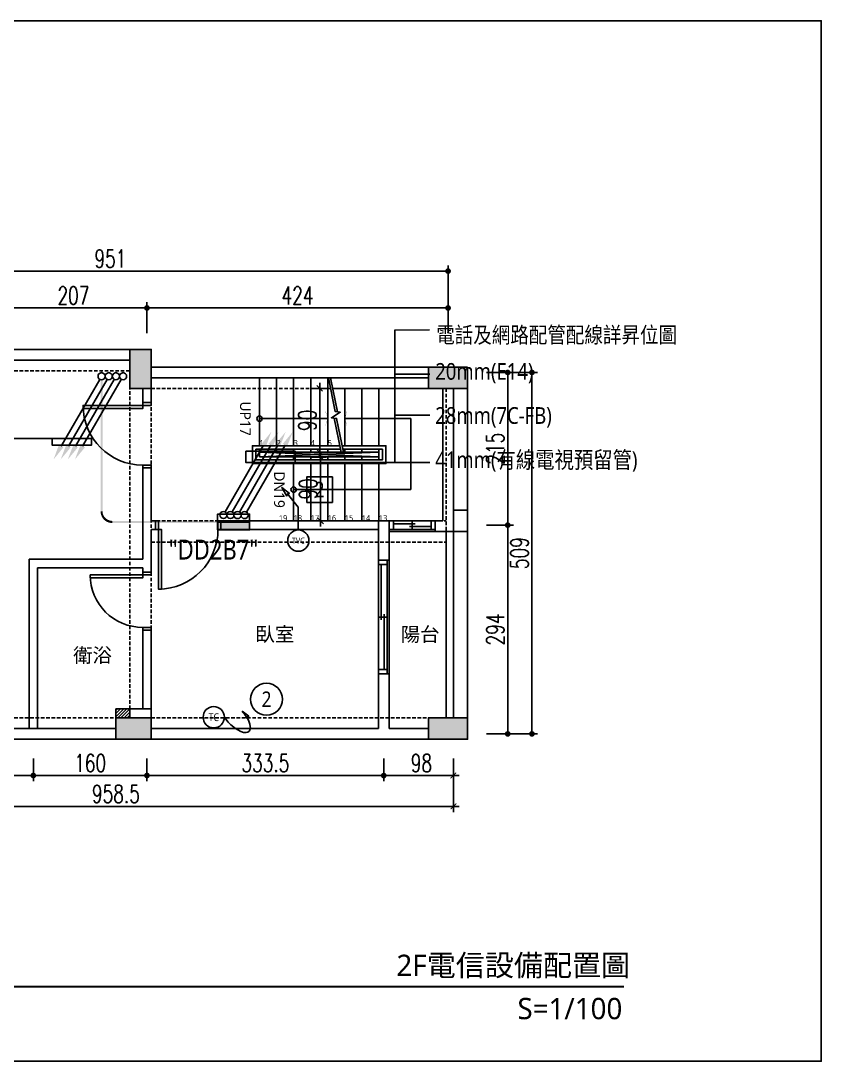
# Model space of a CAD drawing. Header units: inches. Extents: x 19 to 9919, y 324 to 1789.
# Drawn here: x 3592 to 4719, y 324 to 1789 of the extents above; entities that cross this region are included whole.
import ezdxf
from ezdxf.enums import TextEntityAlignment as Align

# ---------------------------------------------------------------- set-up
doc = ezdxf.new("R2010")
doc.units = ezdxf.units.IN
doc.header["$LTSCALE"] = 20
doc.header["$MEASUREMENT"] = 0
doc.linetypes.add('HIDDEN', pattern=[0.375, 0.25, -0.125])
doc.layers.add('0_梁', color=30, linetype='HIDDEN', plot=False)
for name, color, linetype in [('17_柱', 6, 'Continuous'), ('19_RC牆', 4, 'Continuous'), ('20_裝飾構造物', 2, 'Continuous'), ('21_輕隔間牆', 65, 'Continuous'), ('22_平台、陽台、露台、室內階梯', 3, 'Continuous'), ('23_花台、雨庇', 3, 'Continuous'), ('24_樑', 7, 'Continuous'), ('26_樓梯、扶手、車道', 3, 'Continuous'), ('31_門窗', 134, 'Continuous'), ('34_開口', 7, 'Continuous'), ('44_空間名稱', 1, 'Continuous'), ('46_文字', 1, 'Continuous'), ('50_其他尺寸', 7, 'Continuous'), ('56_wall 材料_HATCH', 251, 'Continuous'), ('80_截斷線', 7, 'Continuous'), ('DW_Frame', 2, 'Continuous'), ('T-有線電視', 2, 'Continuous'), ('T-註記', 6, 'Continuous'), ('T-配管-有線電視', 1, 'Continuous'), ('T-配管-電話網路', 3, 'Continuous'), ('T-電信', 4, 'Continuous'), ('T-電信箱', 4, 'Continuous')]:
    doc.layers.add(name, color=color, linetype=linetype)
doc.styles.add('CHT', font='msjh.ttc')
doc.styles.add('DimStyUse', font='romans.shx', dxfattribs={"width": 0.7})
doc.styles.add('TG_NOTE_TEXT', font='simplex.shx', dxfattribs={"width": 0.75, "bigfont": 'chineset.shx'})
doc.styles.add('WJJ', font='')
doc.styles.get('WJJ').set_extended_font_data('Yu Gothic UI Light')
doc.dimstyles.new('DOTM', dxfattribs={"dimtxt": 25, "dimasz": 8, "dimexe": 8, "dimexo": 0.625, "dimgap": 5, "dimtad": 1, "dimdsep": 46, "dimtxsty": 'DimStyUse', "dimblk": 'DOT', "dimcen": 10, "dimdle": 8, "dimazin": 3, "dimtfac": 1, "dimtix": 1, "dimtmove": 2, "dimatfit": 3, "dimfxl": 10, "dimtolj": 1})
doc.dimstyles.new('DOTSLASHM', dxfattribs={"dimtxt": 25, "dimasz": 8, "dimexe": 8, "dimexo": 0.625, "dimgap": 5, "dimtad": 1, "dimdsep": 46, "dimtxsty": 'DimStyUse', "dimblk1": 'DOT', "dimblk2": 'ARCHTICK', "dimsah": 1, "dimcen": 10, "dimdle": 8, "dimazin": 3, "dimtfac": 1, "dimtix": 1, "dimtmove": 2, "dimatfit": 3, "dimfxl": 10, "dimtolj": 1})
doc.dimstyles.new('SLASHM', dxfattribs={"dimtxt": 25, "dimasz": 12, "dimexe": 10, "dimexo": 0.625, "dimgap": 5, "dimtad": 1, "dimdec": 1, "dimdsep": 46, "dimtxsty": 'DimStyUse', "dimblk": 'SLASH', "dimcen": 10, "dimdle": 10, "dimadec": 1, "dimazin": 2, "dimtfac": 1, "dimtix": 1, "dimtmove": 2, "dimatfit": 2, "dimldrblk": 'SLASH', "dimfxl": 1, "dimtolj": 1})

# ---------------------------------------------------------------- blocks, each defined once
blk = doc.blocks.new('A$Cc6de7170')
at = {"layer": '56_wall 材料_HATCH'}
h = blk.add_hatch(color=256, dxfattribs=at)
h.dxf.hatch_style = 1
h.paths.add_polyline_path([(55, 549), (55, 519), (0, 519), (0, 549)])
h = blk.add_hatch(color=256, dxfattribs=at)
h.dxf.hatch_style = 1
h.paths.add_polyline_path([(540.5, 494), (510.5, 494), (510.5, 549), (540.5, 549)])
h = blk.add_hatch(color=256, dxfattribs=at)
h.dxf.hatch_style = 1
h.paths.add_polyline_path([(986, 524), (986, 494), (931, 494), (931, 524)])
h = blk.add_hatch(color=256, dxfattribs=at)
h.dxf.hatch_style = 1
h.paths.add_polyline_path([(55, 30), (55, 0), (0, 0), (0, 30)])
h = blk.add_hatch(color=256, dxfattribs=at)
h.dxf.hatch_style = 1
h.paths.add_polyline_path([(540.5, 30), (540.5, 0), (490.5, 0), (490.5, 30)])
h = blk.add_hatch(color=256, dxfattribs=at)
h.dxf.hatch_style = 1
h.paths.add_polyline_path([(986, 30), (986, 0), (931, 0), (931, 30)])
at = {"layer": '17_柱'}
for points in [[(55, 549), (55, 519), (0, 519), (0, 549)], [(540.5, 494), (510.5, 494), (510.5, 549), (540.5, 549)], [(986, 524), (986, 494), (931, 494), (931, 524)], [(55, 30), (55, 0), (0, 0), (0, 30)], [(540.5, 30), (540.5, 0), (490.5, 0), (490.5, 30)], [(986, 30), (986, 0), (931, 0), (931, 30)]]:
    blk.add_lwpolyline(points, close=True, dxfattribs=at)
blk = doc.blocks.new('*U12')
at = {"color": 0}
for p, q in [((-4, -12), (-4, 0)), ((88, -12), (88, 0))]:
    blk.add_line(p, q, dxfattribs=at)
blk.add_lwpolyline([(0, 0), (0, 84), (4.4, 84), (4.4, 0)], close=True, dxfattribs=at)
blk.add_arc((0, 0), 84, 0, 90, dxfattribs=at)
at = {"layer": 'DW_Frame'}
for points in [[(-4, -12), (0, -12), (0, 0), (-4, 0)], [(88, 0), (84, 0), (84, -12), (88, -12)]]:
    blk.add_lwpolyline(points, dxfattribs=at)
at = {"color": 0, "style": 'TG_NOTE_TEXT', "width": 0.5, "flags": 1}
for tag, height, p in [('WH', 20, (92.3, 5)), ('DESC', 10, (27, 5))]:
    blk.add_attdef(tag, text='', height=height, dxfattribs=at).set_placement(p, align=Align.BOTTOM_LEFT)
for tag, p in [('NO', (-5, 5)), ('TYPE', (27, 5))]:
    blk.add_attdef(tag, text='', height=10, dxfattribs=at).set_placement(p, align=Align.BOTTOM_RIGHT)
blk = doc.blocks.new('*U8')
at = {"color": 0}
for p, q in [((-4, -12), (-4, 0)), ((78, -12), (78, 0))]:
    blk.add_line(p, q, dxfattribs=at)
blk.add_lwpolyline([(0, 0), (0, 74), (4.4, 74), (4.4, 0)], close=True, dxfattribs=at)
blk.add_arc((0, 0), 74, 0, 90, dxfattribs=at)
at = {"layer": 'DW_Frame'}
for points in [[(-4, -12), (0, -12), (0, 0), (-4, 0)], [(78, 0), (74, 0), (74, -12), (78, -12)]]:
    blk.add_lwpolyline(points, dxfattribs=at)
at = {"color": 0, "style": 'TG_NOTE_TEXT', "width": 0.5, "flags": 1}
for tag, height, p in [('WH', 20, (82.3, 5)), ('DESC', 10, (22, 5))]:
    blk.add_attdef(tag, text='', height=height, dxfattribs=at).set_placement(p, align=Align.BOTTOM_LEFT)
for tag, p in [('NO', (-5, 5)), ('TYPE', (22, 5))]:
    blk.add_attdef(tag, text='', height=10, dxfattribs=at).set_placement(p, align=Align.BOTTOM_RIGHT)
blk = doc.blocks.new('_Dot')
at = {"color": 0, "linetype": 'ByBlock', "lineweight": -2}
blk.add_line((-0.5, 0), (-1, 0), dxfattribs=at)
at = {"color": 0, "linetype": 'ByBlock', "const_width": 0.5}
blk.add_lwpolyline([(-0.25, 0, 1), (0.25, 0, 1)], format="xyb", close=True, dxfattribs=at)
blk = doc.blocks.new('*D92')
at = {"layer": '50_其他尺寸', "color": 0, "lineweight": -2}
for p, q in [((4248.2, 1293.5), (4285.9, 1293.5)), ((4277.9, 1285.5), (4277.9, 1086.5)), ((4248.2, 1078.5), (4285.9, 1078.5))]:
    blk.add_line(p, q, dxfattribs=at)
at = {"layer": 'Defpoints', "color": 0}
for p in [(4248.2, 1293.5), (4248.2, 1078.5), (4277.9, 1078.5)]:
    blk.add_point(p, dxfattribs=at)
at = {"layer": '50_其他尺寸', "color": 0, "lineweight": -2, "xscale": 8, "yscale": 8, "zscale": 8}
for p, rotation in [((4277.9, 1293.5), 90), ((4277.9, 1078.5), 270)]:
    blk.add_blockref('_Dot', p, dxfattribs=dict(at, rotation=rotation))
at = {"layer": '50_其他尺寸', "color": 225, "insert": (4260.4, 1186), "char_height": 25, "attachment_point": 5, "rotation": 90, "style": 'DimStyUse'}
blk.add_mtext('\\A1;215', dxfattribs=at)
blk = doc.blocks.new('*D93')
at = {"layer": '50_其他尺寸', "color": 0, "lineweight": -2}
for p, q in [((4248.2, 1078.5), (4285.9, 1078.5)), ((4277.9, 1070.5), (4277.9, 792.5)), ((4248.2, 784.5), (4285.9, 784.5))]:
    blk.add_line(p, q, dxfattribs=at)
at = {"layer": 'Defpoints', "color": 0}
for p in [(4248.2, 1078.5), (4248.2, 784.5), (4277.9, 784.5)]:
    blk.add_point(p, dxfattribs=at)
at = {"layer": '50_其他尺寸', "color": 0, "lineweight": -2, "xscale": 8, "yscale": 8, "zscale": 8}
for p, rotation in [((4277.9, 1078.5), 90), ((4277.9, 784.5), 270)]:
    blk.add_blockref('_Dot', p, dxfattribs=dict(at, rotation=rotation))
at = {"layer": '50_其他尺寸', "color": 225, "insert": (4260.4, 931.5), "char_height": 25, "attachment_point": 5, "rotation": 90, "style": 'DimStyUse'}
blk.add_mtext('\\A1;294', dxfattribs=at)
blk = doc.blocks.new('*D97')
at = {"layer": '50_其他尺寸', "color": 0, "lineweight": -2}
for p, q in [((4282.2, 1293.5), (4320, 1293.5)), ((4312, 1285.5), (4312, 792.5)), ((4275.9, 784.5), (4320, 784.5))]:
    blk.add_line(p, q, dxfattribs=at)
at = {"layer": 'Defpoints', "color": 0}
for p in [(4282.2, 1293.5), (4275.9, 784.5), (4312, 784.5)]:
    blk.add_point(p, dxfattribs=at)
at = {"layer": '50_其他尺寸', "color": 0, "lineweight": -2, "xscale": 8, "yscale": 8, "zscale": 8}
for p, rotation in [((4312, 1293.5), 90), ((4312, 784.5), 270)]:
    blk.add_blockref('_Dot', p, dxfattribs=dict(at, rotation=rotation))
at = {"layer": '50_其他尺寸', "color": 225, "insert": (4294.5, 1039), "char_height": 25, "attachment_point": 5, "rotation": 90, "style": 'DimStyUse'}
blk.add_mtext('\\A1;509', dxfattribs=at)
blk = doc.blocks.new('*D100')
at = {"layer": '50_其他尺寸', "color": 0, "lineweight": -2}
for p, q in [((3562.9, 1349), (3562.9, 1392.3)), ((3769.9, 1349), (3769.9, 1392.3)), ((3570.9, 1384.3), (3761.9, 1384.3))]:
    blk.add_line(p, q, dxfattribs=at)
at = {"layer": 'Defpoints', "color": 0}
for p in [(3769.9, 1384.3), (3562.9, 1349), (3769.9, 1349)]:
    blk.add_point(p, dxfattribs=at)
at = {"layer": '50_其他尺寸', "color": 0, "lineweight": -2, "xscale": 8, "yscale": 8, "zscale": 8, "rotation": 180}
blk.add_blockref('_Dot', (3562.9, 1384.3), dxfattribs=at)
at = {"layer": '50_其他尺寸', "color": 0, "lineweight": -2, "xscale": 8, "yscale": 8, "zscale": 8}
blk.add_blockref('_Dot', (3769.9, 1384.3), dxfattribs=at)
at = {"layer": '50_其他尺寸', "color": 225, "insert": (3666.4, 1401.8), "char_height": 25, "attachment_point": 5, "style": 'DimStyUse'}
blk.add_mtext('\\A1;207', dxfattribs=at)
blk = doc.blocks.new('*D101')
at = {"layer": '50_其他尺寸', "color": 0, "lineweight": -2}
for p, q in [((3769.9, 1349), (3769.9, 1392.3)), ((4193.9, 1349), (4193.9, 1392.3)), ((3777.9, 1384.3), (4185.9, 1384.3))]:
    blk.add_line(p, q, dxfattribs=at)
at = {"layer": 'Defpoints', "color": 0}
for p in [(4193.9, 1384.3), (3769.9, 1349), (4193.9, 1349)]:
    blk.add_point(p, dxfattribs=at)
at = {"layer": '50_其他尺寸', "color": 0, "lineweight": -2, "xscale": 8, "yscale": 8, "zscale": 8, "rotation": 180}
blk.add_blockref('_Dot', (3769.9, 1384.3), dxfattribs=at)
at = {"layer": '50_其他尺寸', "color": 0, "lineweight": -2, "xscale": 8, "yscale": 8, "zscale": 8}
blk.add_blockref('_Dot', (4193.9, 1384.3), dxfattribs=at)
at = {"layer": '50_其他尺寸', "color": 225, "insert": (3981.9, 1401.8), "char_height": 25, "attachment_point": 5, "style": 'DimStyUse'}
blk.add_mtext('\\A1;424', dxfattribs=at)
blk = doc.blocks.new('*D105')
at = {"layer": '50_其他尺寸', "color": 0, "lineweight": -2}
for p, q in [((3242.9, 1349), (3242.9, 1444.2)), ((3250.9, 1436.2), (4185.9, 1436.2)), ((4193.9, 1349), (4193.9, 1444.2))]:
    blk.add_line(p, q, dxfattribs=at)
at = {"layer": 'Defpoints', "color": 0}
for p in [(4193.9, 1436.2), (3242.9, 1349), (4193.9, 1349)]:
    blk.add_point(p, dxfattribs=at)
at = {"layer": '50_其他尺寸', "color": 0, "lineweight": -2, "xscale": 8, "yscale": 8, "zscale": 8, "rotation": 180}
blk.add_blockref('_Dot', (3242.9, 1436.2), dxfattribs=at)
at = {"layer": '50_其他尺寸', "color": 0, "lineweight": -2, "xscale": 8, "yscale": 8, "zscale": 8}
blk.add_blockref('_Dot', (4193.9, 1436.2), dxfattribs=at)
at = {"layer": '50_其他尺寸', "color": 225, "insert": (3718.4, 1453.7), "char_height": 25, "attachment_point": 5, "style": 'DimStyUse'}
blk.add_mtext('\\A1;951', dxfattribs=at)
blk = doc.blocks.new('*D70')
at = {"layer": '50_其他尺寸', "color": 0, "lineweight": -2}
for p, q in [((3242.9, 750.1), (3242.9, 717.9)), ((3609.9, 750.1), (3609.9, 717.9)), ((3250.9, 725.9), (3601.9, 725.9))]:
    blk.add_line(p, q, dxfattribs=at)
at = {"layer": 'Defpoints', "color": 0}
for p in [(3242.9, 750.1), (3609.9, 750.1), (3609.9, 725.9)]:
    blk.add_point(p, dxfattribs=at)
at = {"layer": '50_其他尺寸', "color": 0, "lineweight": -2, "xscale": 8, "yscale": 8, "zscale": 8, "rotation": 180}
blk.add_blockref('_Dot', (3242.9, 725.9), dxfattribs=at)
at = {"layer": '50_其他尺寸', "color": 0, "lineweight": -2, "xscale": 8, "yscale": 8, "zscale": 8}
blk.add_blockref('_Dot', (3609.9, 725.9), dxfattribs=at)
at = {"layer": '50_其他尺寸', "color": 225, "insert": (3426.4, 743.4), "char_height": 25, "attachment_point": 5, "style": 'DimStyUse'}
blk.add_mtext('\\A1;367', dxfattribs=at)
blk = doc.blocks.new('*D71')
at = {"layer": '50_其他尺寸', "color": 0, "lineweight": -2}
for p, q in [((3609.9, 750.1), (3609.9, 717.9)), ((3769.9, 750.1), (3769.9, 717.9)), ((3617.9, 725.9), (3761.9, 725.9))]:
    blk.add_line(p, q, dxfattribs=at)
at = {"layer": 'Defpoints', "color": 0}
for p in [(3609.9, 750.1), (3769.9, 750.1), (3769.9, 725.9)]:
    blk.add_point(p, dxfattribs=at)
at = {"layer": '50_其他尺寸', "color": 0, "lineweight": -2, "xscale": 8, "yscale": 8, "zscale": 8, "rotation": 180}
blk.add_blockref('_Dot', (3609.9, 725.9), dxfattribs=at)
at = {"layer": '50_其他尺寸', "color": 0, "lineweight": -2, "xscale": 8, "yscale": 8, "zscale": 8}
blk.add_blockref('_Dot', (3769.9, 725.9), dxfattribs=at)
at = {"layer": '50_其他尺寸', "color": 225, "insert": (3689.9, 743.4), "char_height": 25, "attachment_point": 5, "style": 'DimStyUse'}
blk.add_mtext('\\A1;160', dxfattribs=at)
blk = doc.blocks.new('*D72')
at = {"layer": '50_其他尺寸', "color": 0, "lineweight": -2}
for p, q in [((3769.9, 750.1), (3769.9, 717.9)), ((4103.4, 750.1), (4103.4, 717.9)), ((3777.9, 725.9), (4095.4, 725.9))]:
    blk.add_line(p, q, dxfattribs=at)
at = {"layer": 'Defpoints', "color": 0}
for p in [(3769.9, 750.1), (4103.4, 750.1), (4103.4, 725.9)]:
    blk.add_point(p, dxfattribs=at)
at = {"layer": '50_其他尺寸', "color": 0, "lineweight": -2, "xscale": 8, "yscale": 8, "zscale": 8, "rotation": 180}
blk.add_blockref('_Dot', (3769.9, 725.9), dxfattribs=at)
at = {"layer": '50_其他尺寸', "color": 0, "lineweight": -2, "xscale": 8, "yscale": 8, "zscale": 8}
blk.add_blockref('_Dot', (4103.4, 725.9), dxfattribs=at)
at = {"layer": '50_其他尺寸', "color": 225, "insert": (3936.7, 743.4), "char_height": 25, "attachment_point": 5, "style": 'DimStyUse'}
blk.add_mtext('\\A1;333.5', dxfattribs=at)
blk = doc.blocks.new('_ArchTick')
at = {"color": 0, "linetype": 'ByBlock', "const_width": 0.15}
blk.add_lwpolyline([(-0.5, -0.5), (0.5, 0.5)], dxfattribs=at)
blk = doc.blocks.new('*D73')
at = {"layer": '50_其他尺寸', "color": 0, "lineweight": -2}
for p, q in [((4103.4, 750.1), (4103.4, 717.9)), ((4201.4, 750.1), (4201.4, 717.9)), ((4111.4, 725.9), (4209.4, 725.9))]:
    blk.add_line(p, q, dxfattribs=at)
at = {"layer": 'Defpoints', "color": 0}
for p in [(4103.4, 750.1), (4201.4, 750.1), (4201.4, 725.9)]:
    blk.add_point(p, dxfattribs=at)
at = {"layer": '50_其他尺寸', "color": 0, "lineweight": -2, "xscale": 8, "yscale": 8, "zscale": 8, "rotation": 180}
blk.add_blockref('_Dot', (4103.4, 725.9), dxfattribs=at)
at = {"layer": '50_其他尺寸', "color": 0, "lineweight": -2, "xscale": 8, "yscale": 8, "zscale": 8}
blk.add_blockref('_ArchTick', (4201.4, 725.9), dxfattribs=at)
at = {"layer": '50_其他尺寸', "color": 225, "insert": (4156.4, 743.4), "char_height": 25, "attachment_point": 5, "style": 'DimStyUse'}
blk.add_mtext('\\A1;98', dxfattribs=at)
blk = doc.blocks.new('*D79')
at = {"layer": '50_其他尺寸', "color": 0, "lineweight": -2}
for p, q in [((3242.9, 750.1), (3242.9, 674.5)), ((4201.4, 750.1), (4201.4, 674.5)), ((3250.9, 682.5), (4209.4, 682.5))]:
    blk.add_line(p, q, dxfattribs=at)
at = {"layer": 'Defpoints', "color": 0}
for p in [(3242.9, 750.1), (4201.4, 750.1), (4201.4, 682.5)]:
    blk.add_point(p, dxfattribs=at)
at = {"layer": '50_其他尺寸', "color": 0, "lineweight": -2, "xscale": 8, "yscale": 8, "zscale": 8, "rotation": 180}
blk.add_blockref('_Dot', (3242.9, 682.5), dxfattribs=at)
at = {"layer": '50_其他尺寸', "color": 0, "lineweight": -2, "xscale": 8, "yscale": 8, "zscale": 8}
blk.add_blockref('_ArchTick', (4201.4, 682.5), dxfattribs=at)
at = {"layer": '50_其他尺寸', "color": 225, "insert": (3726.2, 700), "char_height": 25, "attachment_point": 5, "style": 'DimStyUse'}
blk.add_mtext('\\A1;958.5', dxfattribs=at)
blk = doc.blocks.new('*U11')
at = {"color": 0}
for p, q in [((0, 15), (0, 0)), ((6, 15), (59, 15)), ((32.5, 3), (32.5, 15)), ((6, 11), (36.5, 11)), ((6, 3), (59, 3)), ((59, 7), (28.5, 7))]:
    blk.add_line(p, q, dxfattribs=at)
at = {"layer": 'DW_Frame'}
for points in [[(0, 3), (6, 3), (6, 15), (0, 15)], [(65, 3), (59, 3), (59, 15), (65, 15)]]:
    blk.add_lwpolyline(points, dxfattribs=at)
blk = doc.blocks.new('*U13')
at = {"color": 0}
for p, q in [((0, -15), (0, 0)), ((6, -3), (84, -3)), ((6, -11), (49, -11)), ((84, -7), (41, -7)), ((45, -3), (45, -15)), ((6, -15), (84, -15))]:
    blk.add_line(p, q, dxfattribs=at)
at = {"layer": 'DW_Frame'}
for points in [[(0, -3), (6, -3), (6, -15), (0, -15)], [(90, -3), (84, -3), (84, -15), (90, -15)]]:
    blk.add_lwpolyline(points, dxfattribs=at)
blk = doc.blocks.new('*U14')
at = {"color": 0}
for p, q in [((0, -15), (0, 0)), ((6, -3), (209, -3)), ((6, -7), (60.75, -7)), ((52.75, -11), (162.25, -11)), ((56.75, -3), (56.75, -15)), ((107.5, -3), (107.5, -15)), ((209, -7), (154.25, -7)), ((158.25, -3), (158.25, -15)), ((6, -15), (209, -15))]:
    blk.add_line(p, q, dxfattribs=at)
at = {"layer": 'DW_Frame'}
for points in [[(0, -3), (6, -3), (6, -15), (0, -15)], [(215, -3), (209, -3), (209, -15), (215, -15)]]:
    blk.add_lwpolyline(points, dxfattribs=at)
blk = doc.blocks.new('*U60')
at = {"color": 0}
for p, q in [((0, -15), (0, 0)), ((6, -3), (154, -3)), ((6, -11), (84, -11)), ((154, -7), (76, -7)), ((80, -3), (80, -15)), ((6, -15), (154, -15))]:
    blk.add_line(p, q, dxfattribs=at)
at = {"layer": 'DW_Frame'}
for points in [[(0, -3), (6, -3), (6, -15), (0, -15)], [(160, -3), (154, -3), (154, -15), (160, -15)]]:
    blk.add_lwpolyline(points, dxfattribs=at)
blk = doc.blocks.new('SLASH')
at = {"color": 7}
blk.add_line((-1, 0), (1, 0), dxfattribs=at)
at = {"color": 225, "linetype": 'Continuous'}
blk.add_line((-0.5, -0.5), (0.5, 0.5), dxfattribs=at)
blk = doc.blocks.new('*D65')
at = {"layer": '50_其他尺寸', "color": 0, "lineweight": -2}
for p, q in [((765, 397.4), (787, 397.4)), ((779, 389.4), (779, 315.5)), ((765, 307.5), (787, 307.5))]:
    blk.add_line(p, q, dxfattribs=at)
at = {"layer": 'Defpoints', "color": 0}
for p in [(765, 397.4), (765, 307.5), (779, 307.5)]:
    blk.add_point(p, dxfattribs=at)
at = {"layer": '50_其他尺寸', "color": 0, "lineweight": -2, "xscale": 8, "yscale": 8, "zscale": 8}
for p, rotation in [((779, 397.4), 90), ((779, 307.5), 270)]:
    blk.add_blockref('SLASH', p, dxfattribs=dict(at, rotation=rotation))
at = {"layer": '50_其他尺寸', "color": 225, "insert": (761.5, 352.5), "char_height": 25, "attachment_point": 5, "rotation": 90, "style": 'DimStyUse'}
blk.add_mtext('\\A1;90', dxfattribs=at)
blk = doc.blocks.new('*D66')
at = {"layer": '50_其他尺寸', "color": 0, "lineweight": -2}
for p, q in [((789, 494), (769.8, 494)), ((777.8, 412), (777.8, 486)), ((789, 404), (769.8, 404))]:
    blk.add_line(p, q, dxfattribs=at)
at = {"layer": 'Defpoints', "color": 0}
for p in [(777.8, 494), (789, 494), (789, 404)]:
    blk.add_point(p, dxfattribs=at)
at = {"layer": '50_其他尺寸', "color": 0, "lineweight": -2, "xscale": 8, "yscale": 8, "zscale": 8}
for p, rotation in [((777.8, 494), 90), ((777.8, 404), 270)]:
    blk.add_blockref('SLASH', p, dxfattribs=dict(at, rotation=rotation))
at = {"layer": '50_其他尺寸', "color": 225, "insert": (760.3, 449), "char_height": 25, "attachment_point": 5, "rotation": 90, "style": 'DimStyUse'}
blk.add_mtext('\\A1;90', dxfattribs=at)
blk = doc.blocks.new('A$C11e5d1e7')
at = {"layer": '0_梁', "color": 0}
for p, q in [((55, 549), (510.5, 549)), ((0, 519), (0, 30)), ((30, 519), (30, 30)), ((55, 519), (510.5, 519)), ((540.5, 524), (931, 524)), ((510.5, 35), (510.5, 494)), ((540.5, 494), (931, 494)), ((540.5, 35), (540.5, 494)), ((956, 494), (956, 30)), ((986, 494), (986, 30)), ((540.5, 307.5), (956, 307.5)), ((540.5, 277.5), (956, 277.5)), ((55, 30), (490.5, 30)), ((540.5, 30), (931, 30)), ((55, 0), (490.5, 0)), ((540.5, 0), (931, 0))]:
    blk.add_line(p, q, dxfattribs=at)
blk = doc.blocks.new('T_TC')
blk.add_circle((0, 0), 15)
at = {"style": 'CHT', "width": 0.85}
blk.add_text('TC', height=11, dxfattribs=at).set_placement((0, 0), align=Align.MIDDLE_CENTER)
blk = doc.blocks.new('T_TV')
blk.add_circle((0, 0), 15)
at = {"style": 'CHT', "width": 0.85}
blk.add_text('TVC', height=8.5, dxfattribs=at).set_placement((0, 0), align=Align.MIDDLE_CENTER)
blk = doc.blocks.new('T_BOX')
h = blk.add_hatch(color=256)
h.dxf.hatch_style = 1
h.paths.add_polyline_path([(-22.5, -5.5), (22.5, -5.5), (22.5, 5.5), (-22.5, 5.5)])
blk.add_lwpolyline([(-22.5, -5.5), (22.5, -5.5), (22.5, 5.5), (-22.5, 5.5)], close=True)
blk = doc.blocks.new('T_NO')
blk.add_lwpolyline([(-18, -18), (18, -18), (18, 18), (-18, 18)], close=True)
at = {"style": 'CHT', "width": 0.85}
blk.add_attdef('NO', text='', height=22, dxfattribs=at).set_placement((0, 0), align=Align.MIDDLE_CENTER)
blk = doc.blocks.new('E_CKT')
blk.add_circle((0, 0), 22.5)
at = {"style": 'CHT', "width": 0.85}
blk.add_attdef('NO', text='', height=22, dxfattribs=at).set_placement((0, 0), align=Align.MIDDLE_CENTER)
blk = doc.blocks.new('A$C6b783a5e')
at = {"layer": '21_輕隔間牆'}
h = blk.add_hatch(dxfattribs=at)
h.set_pattern_fill('ANSI31', color=256)
h.set_pattern_definition([(45, (191.4007, -12156.682), (-2.245064, 2.245064), [])])
h.paths.add_polyline_path([(55, 519), (30, 519), (30, 506), (55, 506)])
h = blk.add_hatch(dxfattribs=at)
h.set_pattern_fill('ANSI31', color=256)
h.set_pattern_definition([(45, (171.4007, -12161.682), (-2.245064, 2.245064), [])])
h.paths.add_polyline_path([(510.5, 43), (490.5, 43), (490.5, 30), (510.5, 30)])
at = {"layer": '19_RC牆'}
for p, q in [((55, 549), (510.5, 549)), ((55, 534), (510.5, 534)), ((0, 489), (0, 519)), ((15, 489), (15, 519)), ((931, 524), (540.5, 524)), ((931, 509), (540.5, 509)), ((15, 489), (0, 489)), ((951, 494), (951, 307.5)), ((966, 494), (966, 292.5)), ((15, 399), (0, 399)), ((0, 295), (0, 399)), ((15, 295), (15, 399)), ((15, 295), (0, 295)), ((875.5, 307.5), (860.5, 307.5)), ((860.5, 252), (860.5, 307.5)), ((875.5, 252), (875.5, 307.5)), ((940.5, 307.5), (951, 307.5)), ((940.5, 292.5), (940.5, 307.5)), ((940.5, 292.5), (966, 292.5)), ((860.5, 252), (875.5, 252)), ((860.5, 92), (860.5, 15)), ((860.5, 92), (875.5, 92)), ((875.5, 92), (875.5, 15)), ((0, 80), (0, 30)), ((15, 80), (0, 80)), ((15, 80), (15, 30)), ((490.5, 15), (55, 15)), ((860.5, 15), (540.5, 15)), ((931, 15), (875.5, 15)), ((490.5, 0), (55, 0)), ((931, 0), (540.5, 0))]:
    blk.add_line(p, q, dxfattribs=at)
at = {"layer": '20_裝飾構造物'}
for points in [[(0, 549), (0, 519), (-124, 519), (-124, 549)], [(-124, 372.5), (-144, 372.5), (-144, 362.5), (-122.5, 332.5), (-70, 332.5), (-70, 372.5)], [(966, 292.5), (986, 292.5), (986, 322.5), (966, 322.5)], [(-124, 0), (-144, 0), (-144, 10), (-122.5, 30), (0, 30), (0, 0)]]:
    blk.add_lwpolyline(points, close=True, dxfattribs=at)
at = {"layer": '21_輕隔間牆'}
for points in [[(15, 519), (55, 519), (55, 506), (15, 506)], [(490.5, 43), (540.5, 43), (540.5, 30), (490.5, 30)]]:
    blk.add_lwpolyline(points, close=True, dxfattribs=at)
at = {"layer": '22_平台、陽台、露台、室內階梯'}
for p, q in [((-70, 372.5), (0, 372.5)), ((-70, 362.5), (0, 362.5)), ((-122.5, 332.5), (-122.5, 30)), ((-112.5, 332.5), (-112.5, 30)), ((956, 292.5), (956, 30)), ((966, 292.5), (966, 30)), ((986, 292.5), (986, 30))]:
    blk.add_line(p, q, dxfattribs=at)
at = {"layer": '23_花台、雨庇'}
for p, q in [((-92.5, 519), (-92.5, 372.5)), ((-82.5, 519), (-82.5, 372.5)), ((986, 494), (986, 322.5)), ((-144, 362.5), (-144, 10))]:
    blk.add_line(p, q, dxfattribs=at)
for points in [[(-92.5, 507), (-97.5, 507), (-97.5, 504), (-92.5, 504)], [(-92.5, 495), (-97.5, 495), (-97.5, 492), (-92.5, 492)], [(-92.5, 483), (-97.5, 483), (-97.5, 480), (-92.5, 480)], [(-92.5, 471), (-97.5, 471), (-97.5, 468), (-92.5, 468)], [(-92.5, 459), (-97.5, 459), (-97.5, 456), (-92.5, 456)], [(-92.5, 447), (-97.5, 447), (-97.5, 444), (-92.5, 444)], [(-92.5, 435), (-97.5, 435), (-97.5, 432), (-92.5, 432)], [(-92.5, 423), (-97.5, 423), (-97.5, 420), (-92.5, 420)], [(-92.5, 411), (-97.5, 411), (-97.5, 408), (-92.5, 408)], [(-92.5, 399), (-97.5, 399), (-97.5, 396), (-92.5, 396)], [(-92.5, 387), (-97.5, 387), (-97.5, 384), (-92.5, 384)]]:
    blk.add_lwpolyline(points, close=True, dxfattribs=at)
at = {"layer": '24_樑'}
for p, q in [((30, 519), (30, 506)), ((797.06, 494), (931, 494)), ((510.5, 43), (510.5, 30))]:
    blk.add_line(p, q, dxfattribs=at)
at = {"layer": '26_樓梯、扶手、車道'}
for p, q in [((693, 413.25), (693, 509)), ((717, 413.25), (717, 509)), ((741, 413.25), (741, 509)), ((765, 413.25), (765, 509)), ((789, 413.25), (789, 509)), ((813, 413.25), (813, 494)), ((837, 413.25), (837, 494)), ((861, 413.25), (861, 494)), ((693, 451.5), (789, 451.5)), ((906.13, 451.5), (813, 451.5)), ((906.13, 451.5), (906.13, 351.5)), ((693, 397.45), (693, 408.25)), ((861, 404.05), (693, 404.05)), ((861, 397.45), (693, 397.45)), ((717, 404.05), (717, 408.25)), ((741, 404.05), (741, 408.25)), ((741, 397.45), (741, 393.25)), ((765, 404.05), (765, 408.25)), ((765, 397.45), (765, 393.25)), ((789, 404.05), (789, 408.25)), ((789, 397.45), (789, 393.25)), ((813, 404.05), (813, 408.25)), ((813, 397.45), (813, 393.25)), ((837, 404.05), (837, 408.25)), ((837, 397.45), (837, 393.25)), ((861, 393.25), (861, 408.25)), ((741, 388.25), (741, 307.5)), ((765, 388.25), (765, 307.5)), ((789, 388.25), (789, 307.5)), ((813, 388.25), (813, 307.5)), ((837, 388.25), (837, 307.5)), ((861, 388.25), (861, 307.5)), ((741, 351.5), (906.13, 351.5))]:
    blk.add_line(p, q, dxfattribs=at)
at = {"layer": '26_樓梯、扶手、車道', "const_width": 0.25}
for points in [[(785.9, 461.26), (789, 451.5), (785.9, 441.74)], [(816.1, 461.26), (813, 451.5), (816.1, 441.74)]]:
    blk.add_lwpolyline(points, dxfattribs=at)
at = {"layer": '26_樓梯、扶手、車道'}
for points in [[(809, 413.25), (871, 413.25), (871, 388.25), (683, 388.25), (683, 413.25), (805.94, 413.25)], [(810, 408.25), (866, 408.25), (866, 393.25), (688, 393.25), (688, 408.25), (806.94, 408.25)]]:
    blk.add_lwpolyline(points, dxfattribs=at)
for centre in [(693, 451.5), (741, 351.5)]:
    blk.add_circle(centre, 3.75, dxfattribs=at)
at = {"layer": '31_門窗'}
for p, q in [((0, 489), (0, 399)), ((15, 489), (15, 399)), ((0, 80), (0, 295)), ((15, 80), (15, 295)), ((875.5, 307.5), (940.5, 307.5)), ((875.5, 292.5), (940.5, 292.5)), ((860.5, 252), (860.5, 92)), ((875.5, 252), (875.5, 92))]:
    blk.add_line(p, q, dxfattribs=at)
at = {"layer": '34_開口'}
for p, q in [((693, 404.05), (861, 397.45)), ((861, 404.05), (693, 397.45))]:
    blk.add_line(p, q, dxfattribs=at)
at = {"layer": '80_截斷線'}
for p, q in [((802.66, 460.98), (793.06, 509)), ((807.94, 404.05), (798.31, 452.14))]:
    blk.add_line(p, q, dxfattribs=at)
at = {"layer": '80_截斷線', "linetype": 'Continuous'}
blk.add_lwpolyline([(811, 404.05), (801.47, 451.66), (794.24, 452.76), (806.73, 460.36), (799.51, 461.46), (790, 509)], dxfattribs=at)
at = {"layer": '31_門窗', "xscale": -1.000000000000003, "rotation": 90}
blk.add_blockref('*U13', (0, 489), dxfattribs=at)
at = {"layer": '31_門窗'}
for name, p, rotation in [('*U14', (0, 80), 90), ('*U60', (875.5, 252), 270)]:
    blk.add_blockref(name, p, dxfattribs=dict(at, rotation=rotation))
blk.add_blockref('*U11', (875.5, 292.5), dxfattribs=at)
at = {"layer": '44_空間名稱', "style": 'WJJ'}
for s, height, p in [('裝飾板', 15, (-40.18, 448.21)), ('陽台', 20, (-52.7, 179.57)), ('陽台', 20, (919.21, 147.78))]:
    blk.add_text(s, height=height, dxfattribs=at).set_placement(p, align=Align.MIDDLE_CENTER)
at = {"layer": '46_文字', "style": 'WJJ'}
for s, p in [('UP17', (673, 451.5)), ('DN19', (721, 351.5))]:
    blk.add_text(s, height=15, rotation=270, dxfattribs=at).set_placement(p, align=Align.MIDDLE)
for s, p in [('1', (693, 413.25)), ('2', (717, 413.25)), ('3', (741, 413.25)), ('4', (765, 413.25)), ('5', (789, 413.25)), ('19', (720.22, 307.5)), ('18', (741, 307.5)), ('17', (765, 307.5)), ('16', (789, 307.5)), ('15', (813, 307.5)), ('14', (837, 307.5)), ('13', (861, 307.5))]:
    blk.add_text(s, height=8, dxfattribs=at).set_placement(p)
at = {"layer": '50_其他尺寸'}
for base, p1, p2, picture, middle in [((777.76314816, 494), (789, 404.05), (789, 494), '*D66', (760.26314816, 449.025)), ((779.00540878, 307.5), (765, 397.45), (765, 307.5), '*D65', (761.50540878, 352.475))]:
    dim = blk.add_linear_dim(base=base, p1=p1, p2=p2, angle=90, dimstyle='SLASHM', override={"dimtxt": 25, "dimasz": 8, "dimexe": 8, "dimexo": 0, "dimgap": 5, "dimdle": 8}, dxfattribs=at)
    dim.commit()
    dim.dimension.update_dxf_attribs({"geometry": picture, "text_midpoint": middle})

msp = doc.modelspace()

# ---------------------------------------------------------------- hatches: boundary and pattern name
at = {"layer": 'T-配管-有線電視'}
h = msp.add_hatch(color=256, dxfattribs=at)
h.dxf.hatch_style = 1
h.paths.add_polyline_path([(3941.001, 1192.876), (3947.509, 1189.35), (3955.102, 1209.961), (3941.001, 1192.876)])
h = msp.add_hatch(color=256, dxfattribs=at)
h.dxf.hatch_style = 1
h.paths.add_polyline_path([(3951.035, 1192.876), (3957.272, 1189.35), (3965.136, 1209.69), (3951.035, 1192.876)])
h = msp.add_hatch(color=256, dxfattribs=at)
h.dxf.hatch_style = 1
h.paths.add_polyline_path([(3961.069, 1192.876), (3967.306, 1189.35), (3975.171, 1209.69), (3961.069, 1192.876)])
h = msp.add_hatch(color=256, dxfattribs=at)
h.dxf.hatch_style = 1
h.paths.add_polyline_path([(3662.488, 1187.994), (3656.251, 1191.52), (3648.386, 1170.909), (3662.488, 1187.994)])
h = msp.add_hatch(color=256, dxfattribs=at)
h.dxf.hatch_style = 1
h.paths.add_polyline_path([(3672.522, 1187.994), (3666.285, 1191.52), (3658.42, 1170.909), (3672.522, 1187.994)])
h = msp.add_hatch(color=256, dxfattribs=at)
h.dxf.hatch_style = 1
h.paths.add_polyline_path([(3682.556, 1187.994), (3676.319, 1191.52), (3668.454, 1170.909), (3682.556, 1187.994)])
at = {"layer": 'T-配管-電話網路'}
h = msp.add_hatch(color=256, dxfattribs=at)
h.dxf.hatch_style = 1
h.paths.add_polyline_path([(3704.523, 1097.959), (3707.506, 1097.959), (3704.523, 1283.182), (3704.523, 1097.959)])
h = msp.add_hatch(color=256, dxfattribs=at)
h.dxf.hatch_style = 1
h.paths.add_polyline_path([(3707.506, 1097.959), (3704.523, 1283.182), (3707.506, 1283.182), (3707.506, 1097.959)])
h = msp.add_hatch(color=256, dxfattribs=at)
h.dxf.hatch_style = 1
h.paths.add_polyline_path([(3931.238, 1192.876), (3937.475, 1189.35), (3945.069, 1209.961), (3931.238, 1192.876)])
h = msp.add_hatch(color=256, dxfattribs=at)
h.dxf.hatch_style = 1
h.paths.add_polyline_path([(3652.183, 1187.994), (3645.946, 1191.52), (3638.352, 1170.909), (3652.183, 1187.994)])
h = msp.add_hatch(color=256, dxfattribs=at)
h.dxf.hatch_style = 1
h.paths.add_polyline_path([(3704.523, 1097.959), (3707.506, 1097.959), (3705.065, 1093.62), (3704.523, 1097.959)])
h = msp.add_hatch(color=256, dxfattribs=at)
h.dxf.hatch_style = 1
h.paths.add_polyline_path([(3707.506, 1097.959), (3705.065, 1093.62), (3707.777, 1094.434), (3707.506, 1097.959)])
h = msp.add_hatch(color=256, dxfattribs=at)
h.dxf.hatch_style = 1
h.paths.add_polyline_path([(3705.065, 1093.62), (3707.777, 1094.434), (3706.692, 1089.823), (3705.065, 1093.62)])
h = msp.add_hatch(color=256, dxfattribs=at)
h.dxf.hatch_style = 1
h.paths.add_polyline_path([(3707.777, 1094.434), (3706.692, 1089.823), (3709.133, 1091.179), (3707.777, 1094.434)])
h = msp.add_hatch(color=256, dxfattribs=at)
h.dxf.hatch_style = 1
h.paths.add_polyline_path([(3706.692, 1089.823), (3709.133, 1091.179), (3709.133, 1086.298), (3706.692, 1089.823)])
h = msp.add_hatch(color=256, dxfattribs=at)
h.dxf.hatch_style = 1
h.paths.add_polyline_path([(3709.133, 1091.179), (3709.133, 1086.298), (3711.303, 1088.467), (3709.133, 1091.179)])
h = msp.add_hatch(color=256, dxfattribs=at)
h.dxf.hatch_style = 1
h.paths.add_polyline_path([(3709.133, 1086.298), (3711.303, 1088.467), (3712.658, 1083.586), (3709.133, 1086.298)])
h = msp.add_hatch(color=256, dxfattribs=at)
h.dxf.hatch_style = 1
h.paths.add_polyline_path([(3711.303, 1088.467), (3712.658, 1083.586), (3714.286, 1086.298), (3711.303, 1088.467)])
h = msp.add_hatch(color=256, dxfattribs=at)
h.dxf.hatch_style = 1
h.paths.add_polyline_path([(3712.658, 1083.586), (3714.286, 1086.298), (3716.726, 1081.959), (3712.658, 1083.586)])
h = msp.add_hatch(color=256, dxfattribs=at)
h.dxf.hatch_style = 1
h.paths.add_polyline_path([(3714.286, 1086.298), (3716.726, 1081.959), (3717.54, 1084.942), (3714.286, 1086.298)])
h = msp.add_hatch(color=256, dxfattribs=at)
h.dxf.hatch_style = 1
h.paths.add_polyline_path([(3716.726, 1081.959), (3717.54, 1084.942), (3721.065, 1081.416), (3716.726, 1081.959)])
h = msp.add_hatch(color=256, dxfattribs=at)
h.dxf.hatch_style = 1
h.paths.add_polyline_path([(3717.54, 1084.942), (3721.065, 1081.416), (3721.065, 1084.4), (3717.54, 1084.942)])
h = msp.add_hatch(color=256, dxfattribs=at)
h.dxf.hatch_style = 1
h.paths.add_polyline_path([(3869.406, 1081.416), (3869.406, 1084.4), (3721.065, 1081.416), (3869.406, 1081.416)])
h = msp.add_hatch(color=256, dxfattribs=at)
h.dxf.hatch_style = 1
h.paths.add_polyline_path([(3869.406, 1084.4), (3721.065, 1081.416), (3721.065, 1084.4), (3869.406, 1084.4)])

# ---------------------------------------------------------------- linework, layer by layer
at = {"layer": '21_輕隔間牆'}
for p, q in [((3763.925, 1250.989), (3763.925, 1270.989)), ((3775.925, 1250.989), (3775.925, 1270.989)), ((3775.925, 1250.989), (3763.925, 1250.989)), ((3763.925, 1158.989), (3763.925, 1030.489)), ((3775.925, 1158.989), (3763.925, 1158.989)), ((3775.925, 1158.989), (3775.925, 1084.489)), ((3781.925, 1084.489), (3775.925, 1084.489)), ((3781.925, 1084.489), (3781.925, 1072.489)), ((3873.925, 1084.489), (4095.925, 1084.489)), ((3873.925, 1084.489), (3873.925, 1072.489)), ((3775.925, 1012.489), (3775.925, 1072.489)), ((3781.925, 1072.489), (3775.925, 1072.489)), ((3873.925, 1072.489), (4095.925, 1072.489)), ((3603.925, 791.989), (3603.925, 1030.489)), ((3763.925, 1030.489), (3603.925, 1030.489)), ((3615.925, 791.989), (3615.925, 1018.489)), ((3763.925, 1018.489), (3615.925, 1018.489)), ((3763.925, 1012.489), (3763.925, 1018.489)), ((3775.925, 1012.489), (3763.925, 1012.489)), ((3763.925, 930.489), (3763.925, 819.989)), ((3775.925, 930.489), (3763.925, 930.489)), ((3775.925, 930.489), (3775.925, 819.989))]:
    msp.add_line(p, q, dxfattribs=at)
at = {"layer": '46_文字', "const_width": 3}
msp.add_lwpolyline([(2801.584, 428.627), (4441.584, 428.627)], dxfattribs=at)
at = {"layer": 'Defpoints'}
msp.add_lwpolyline([(2619.328, 1788.65), (4719.328, 1788.65), (4719.328, 323.65), (2619.328, 323.65)], close=True, dxfattribs=at)
at = {"layer": 'T-註記'}
for points in [[(3636.454, 1200.469), (3636.454, 1190.977), (3691.777, 1190.977), (3691.777, 1200.469), (3314.009, 1200.469), (3313.738, 1450.506), (3264.381, 1450.506)], [(4119.173, 1353.149), (4118.901, 1166.57), (3909.271, 1166.57), (3909.271, 1182.57), (3978.696, 1182.57), (3978.696, 1166.57)], [(4118.63, 1353.149), (4167.987, 1353.42)], [(4118.901, 1291.047), (4168.258, 1291.047)], [(4118.901, 1233.283), (4168.258, 1233.283)], [(4118.901, 1166.57), (4168.258, 1166.57)], [(3966.764, 1119.383), (3959.984, 1131.587), (3970.56, 1122.909), (3967.577, 1122.366), (3970.56, 1122.909)], [(3983.035, 1071.654), (3983.035, 1103.925), (3967.577, 1122.366), (3967.306, 1122.095), (3966.764, 1119.383)], [(3878.898, 808.057), (3882.152, 803.447), (3884.051, 801.277), (3887.847, 797.48), (3894.356, 792.057), (3901.949, 787.989), (3901.949, 787.717), (3905.746, 786.633), (3909.543, 786.362), (3911.983, 787.175), (3913.61, 788.26), (3914.424, 789.073), (3914.966, 790.158), (3915.509, 792.057), (3914.966, 798.023), (3912.797, 803.989), (3910.627, 807.786), (3907.373, 812.125), (3903.576, 816.192)], [(3903.848, 816.464), (3913.339, 809.413), (3909.271, 806.972)]]:
    msp.add_lwpolyline(points, dxfattribs=at)
at = {"layer": 'T-配管-有線電視'}
for points in [[(3721.065, 1288.063), (3720.794, 1289.962), (3719.709, 1291.589), (3718.082, 1292.674), (3716.184, 1293.216), (3714.286, 1292.674), (3712.658, 1291.589), (3711.574, 1289.962), (3711.031, 1288.063), (3711.574, 1286.165), (3712.658, 1284.538), (3714.286, 1283.453), (3716.184, 1283.182), (3718.082, 1283.453), (3719.709, 1284.538), (3720.794, 1286.165), (3721.065, 1288.063)], [(3731.099, 1288.063), (3730.828, 1289.962), (3729.744, 1291.589), (3728.116, 1292.674), (3726.218, 1293.216), (3724.32, 1292.674), (3722.693, 1291.589), (3721.608, 1289.962), (3721.065, 1288.063), (3721.608, 1286.165), (3722.693, 1284.538), (3724.32, 1283.453), (3726.218, 1283.182), (3728.116, 1283.453), (3729.744, 1284.538), (3730.828, 1286.165), (3731.099, 1288.063)], [(3741.133, 1288.063), (3740.862, 1289.962), (3739.777, 1291.589), (3738.15, 1292.674), (3736.252, 1293.216), (3734.354, 1292.674), (3732.727, 1291.589), (3731.642, 1289.962), (3731.099, 1288.063), (3731.642, 1286.165), (3732.727, 1284.538), (3734.354, 1283.453), (3736.252, 1283.182), (3738.15, 1283.453), (3739.777, 1284.538), (3740.862, 1286.165), (3741.133, 1288.063)], [(3659.234, 1189.621), (3713.743, 1283.724)], [(3669.268, 1189.621), (3723.506, 1283.724)], [(3679.302, 1189.621), (3733.54, 1283.724)], [(3944.255, 1190.977), (3890.017, 1097.146)], [(3954.289, 1190.977), (3900.051, 1096.874)], [(3964.323, 1190.977), (3910.085, 1096.874)], [(3882.424, 1092.806), (3882.695, 1090.908), (3883.779, 1089.281), (3885.407, 1088.196), (3887.576, 1087.654), (3889.474, 1088.196), (3891.102, 1089.281), (3892.186, 1090.908), (3892.458, 1092.806), (3892.186, 1094.705), (3891.102, 1096.332), (3889.474, 1097.417), (3887.576, 1097.688), (3885.407, 1097.417), (3883.779, 1096.332), (3882.695, 1094.705), (3882.424, 1092.806)], [(3892.458, 1092.535), (3892.729, 1090.637), (3893.813, 1089.01), (3895.441, 1087.925), (3897.339, 1087.654), (3899.509, 1087.925), (3901.136, 1089.01), (3902.22, 1090.637), (3902.492, 1092.535), (3902.22, 1094.705), (3901.136, 1096.332), (3899.509, 1097.417), (3897.339, 1097.688), (3895.441, 1097.417), (3893.813, 1096.332), (3892.729, 1094.705), (3892.458, 1092.535)], [(3902.492, 1092.535), (3902.763, 1090.637), (3903.848, 1089.01), (3905.475, 1087.925), (3907.373, 1087.654), (3909.271, 1087.925), (3910.898, 1089.01), (3911.983, 1090.637), (3912.526, 1092.535), (3911.983, 1094.434), (3910.898, 1096.061), (3909.271, 1097.145), (3907.373, 1097.688), (3905.475, 1097.145), (3903.848, 1096.061), (3902.763, 1094.434), (3902.492, 1092.535)]]:
    msp.add_lwpolyline(points, dxfattribs=at)
at = {"layer": 'T-配管-電話網路'}
for points in [[(3711.031, 1288.063), (3710.489, 1289.962), (3709.404, 1291.589), (3707.777, 1292.674), (3705.879, 1293.216), (3703.98, 1292.674), (3702.353, 1291.589), (3701.268, 1289.962), (3700.997, 1288.063), (3701.268, 1286.165), (3702.353, 1284.538), (3703.98, 1283.453), (3705.879, 1283.182), (3707.777, 1283.453), (3709.404, 1284.538), (3710.489, 1286.165), (3711.031, 1288.063)], [(3649.2, 1189.621), (3703.438, 1283.724)], [(3934.221, 1191.248), (3879.983, 1097.146)], [(3872.389, 1092.806), (3872.932, 1090.908), (3874.017, 1089.281), (3875.644, 1088.196), (3877.542, 1087.654), (3879.44, 1088.196), (3881.068, 1089.281), (3882.152, 1090.908), (3882.424, 1092.806), (3882.152, 1094.705), (3881.068, 1096.332), (3879.44, 1097.417), (3877.542, 1097.688), (3875.644, 1097.417), (3874.017, 1096.332), (3872.932, 1094.705), (3872.389, 1092.806)]]:
    msp.add_lwpolyline(points, dxfattribs=at)
at = {"layer": 'T-電信'}
msp.add_lwpolyline([(3914.424, 1071.654), (3914.424, 1094.162), (3869.406, 1094.162), (3869.406, 1071.654)], dxfattribs=at)

# ---------------------------------------------------------------- block references
msp.add_blockref('A$C6b783a5e', (3235.425, 776.989))
at = {"layer": '0_梁'}
msp.add_blockref('A$C11e5d1e7', (3235.425, 776.989), dxfattribs=at)
at = {"layer": '17_柱'}
msp.add_blockref('A$Cc6de7170', (3235.425, 776.989), dxfattribs=at)
at = {"layer": '31_門窗', "yscale": -1, "rotation": 270}
for name, p in [('*U12', (3763.925, 1246.989)), ('*U8', (3763.925, 1008.489))]:
    msp.add_blockref(name, p, dxfattribs=at)
at = {"layer": '31_門窗', "xscale": -1, "rotation": 180}
msp.add_blockref('*U12', (3785.925, 1072.489), dxfattribs=at)
at = {"layer": 'T-有線電視'}
msp.add_blockref('T_TV', (3983.035, 1056.738), dxfattribs=at)
at = {"layer": 'T-註記'}
for name, p in [('T_NO', (4013.002, 1128.468)), ('E_CKT', (3938.289, 833.277))]:
    msp.add_blockref(name, p, dxfattribs=at).add_auto_attribs({'NO': '2'})
at = {"layer": 'T-電信'}
msp.add_blockref('T_TC', (3863.983, 808.057), dxfattribs=at)
at = {"layer": 'T-電信箱'}
msp.add_blockref('T_BOX', (3891.915, 1077.349), dxfattribs=at)

# ---------------------------------------------------------------- texts
at = {"layer": '44_空間名稱', "style": 'WJJ'}
for s, p in [('臥室', (3950.111, 924.773)), ('衛浴', (3693.298, 895.301))]:
    msp.add_text(s, height=20, dxfattribs=at).set_placement(p, align=Align.MIDDLE_CENTER)
at = {"layer": '46_文字', "style": 'WJJ'}
for s, p in [('2F電信設備配置圖', (4121.162, 443.644)), ('S=1/100', (4291.582, 382.765))]:
    msp.add_text(s, height=30, dxfattribs=at).set_placement(p)
at = {"layer": 'T-註記', "style": 'CHT', "width": 0.85}
for s, height, p in [('電話及網路配管配線詳昇位圖', 22.5, (4177.207, 1346.369)), ('20mm(E14)', 23.5, (4175.851, 1294.979)), ('28mm(7C-FB)', 23.5, (4175.851, 1232.876)), ('41mm(有線電視預留管)', 23.5, (4175.851, 1170.503)), ('"DD2B7"', 28, (3800.524, 1043.992))]:
    msp.add_text(s, height=height, dxfattribs=at).set_placement(p, align=Align.MIDDLE_LEFT)

# ---------------------------------------------------------------- dimensions: what is measured, and where the dimension line sits
at = {"layer": '50_其他尺寸'}
for base, p1, p2, dimstyle, picture, middle in [((4193.925, 1436.167), (3242.925, 1348.952), (4193.925, 1348.952), 'DOTM', '*D105', (3718.425, 1453.667)), ((3769.925, 1384.338), (3562.925, 1348.952), (3769.925, 1348.952), 'DOTM', '*D100', (3666.425, 1401.838)), ((4193.925, 1384.338), (3769.925, 1348.952), (4193.925, 1348.952), 'DOTM', '*D101', (3981.925, 1401.838)), ((3609.925, 725.884), (3242.925, 750.094), (3609.925, 750.094), 'DOTM', '*D70', (3426.425, 743.384)), ((4201.425, 682.463), (3242.925, 750.094), (4201.425, 750.094), 'DOTSLASHM', '*D79', (3726.175, 699.963)), ((3769.925, 725.884), (3609.925, 750.094), (3769.925, 750.094), 'DOTM', '*D71', (3689.925, 743.384)), ((4103.425, 725.884), (3769.925, 750.094), (4103.425, 750.094), 'DOTM', '*D72', (3936.675, 743.384)), ((4201.425, 725.884), (4103.425, 750.094), (4201.425, 750.094), 'DOTSLASHM', '*D73', (4156.425, 743.384))]:
    dim = msp.add_linear_dim(base=base, p1=p1, p2=p2, dimstyle=dimstyle, override={"dimtxt": 25, "dimasz": 8, "dimexe": 8, "dimexo": 0, "dimgap": 5, "dimdle": 8}, dxfattribs=at)
    dim.commit()
    dim.dimension.update_dxf_attribs({"geometry": picture, "text_midpoint": middle})
for base, p1, p2, picture, middle in [((4277.947, 1078.489), (4248.157, 1293.489), (4248.157, 1078.489), '*D92', (4260.447, 1185.989)), ((4312.022, 784.489), (4282.232, 1293.489), (4275.947, 784.489), '*D97', (4294.522, 1038.989)), ((4277.947, 784.489), (4248.157, 1078.489), (4248.157, 784.489), '*D93', (4260.447, 931.489))]:
    dim = msp.add_linear_dim(base=base, p1=p1, p2=p2, angle=90, dimstyle='DOTM', override={"dimtxt": 25, "dimasz": 8, "dimexe": 8, "dimexo": 0, "dimgap": 5, "dimdle": 8}, dxfattribs=at)
    dim.commit()
    dim.dimension.update_dxf_attribs({"geometry": picture, "text_midpoint": middle})

doc.saveas('drawing.dxf')
